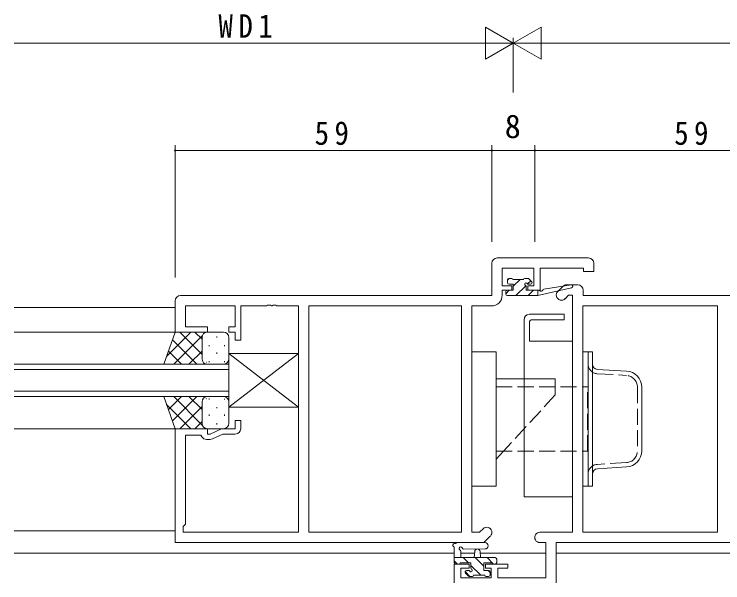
# Model space of a CAD drawing. Units: millimetres on the paper. Extents: x -397 to 397, y -282 to 282.
# Drawn here: x 54.5 to 186.6, y -27.7 to 78.2 of the extents above; entities that cross this region are included whole.
import ezdxf
from ezdxf.enums import TextEntityAlignment as Align

# ---------------------------------------------------------------- set-up
doc = ezdxf.new("R2010")
doc.units = ezdxf.units.MM
doc.linetypes.add('USER4', pattern=[4, 3, -1])
for name, color, linetype, lineweight in [('0-3_YKK_11', 7, 'Continuous', 18), ('0-4_YKK_12', 2, 'Continuous', 18), ('0-5_YKK_13', 4, 'Continuous', 18), ('0-6_YKK_D', 6, 'Continuous', 18)]:
    doc.layers.add(name, color=color, linetype=linetype, lineweight=lineweight)
doc.styles.add('ＭＳ ゴシック', font='')
doc.styles.get('ＭＳ ゴシック').set_extended_font_data('MS Gothic')

msp = doc.modelspace()

# ---------------------------------------------------------------- linework, layer by layer
at = {"layer": '0-3_YKK_11'}
for p, q in [((143.516, 31.779), (143.516, 25.779)), ((161.516, 32.779), (144.516, 32.779)), ((162.516, 30.279), (162.516, 31.779)), ((145.446, 30.849), (151.316, 30.849)), ((145.446, 27.579), (145.446, 30.849)), ((151.316, 30.849), (151.316, 27.579)), ((152.516, 30.849), (160.586, 30.849)), ((152.516, 26.779), (152.516, 30.849)), ((160.586, 30.849), (160.586, 30.279)), ((160.586, 30.279), (162.516, 30.279)), ((159.516, 27.779), (157.43, 27.779)), ((147.216, 27.579), (145.446, 27.579)), ((145.446, 26.779), (147.216, 26.779)), ((145.446, 25.849), (145.446, 26.779)), ((147.216, 26.779), (147.216, 27.579)), ((150.216, 27.579), (150.216, 26.779)), ((151.316, 27.579), (150.216, 27.579)), ((150.216, 26.779), (152.516, 26.779)), ((156.723, 27.487), (155.798, 26.562)), ((160.516, 25.779), (160.516, 26.779)), ((143.516, 25.779), (85.516, 25.779)), ((157.163, 25.197), (157.815, 25.849)), ((157.815, 25.849), (158.516, 25.849)), ((158.516, 25.849), (158.516, -18.291)), ((209.516, 25.779), (160.516, 25.779)), ((84.516, 24.779), (84.516, 18.979)), ((86.446, 23.849), (95.716, 23.849)), ((86.446, 19.979), (86.446, 23.849)), ((95.716, 23.849), (95.716, 19.979)), ((96.716, 23.849), (101.557, 23.849)), ((96.716, 17.479), (96.716, 23.849)), ((101.557, 23.849), (101.741, 23.969)), ((101.741, 23.969), (102.291, 23.969)), ((102.291, 23.969), (102.474, 23.849)), ((102.474, 23.849), (102.557, 23.849)), ((102.557, 23.849), (102.741, 23.969)), ((102.741, 23.969), (103.291, 23.969)), ((103.291, 23.969), (103.474, 23.849)), ((103.474, 23.849), (107.516, 23.849)), ((107.516, 23.849), (107.516, -18.291)), ((109.446, 23.849), (109.446, -18.291)), ((137.886, 23.849), (109.446, 23.849)), ((109.446, 23.849), (109.446, -18.291)), ((137.886, -18.291), (137.886, 23.849)), ((139.816, 23.849), (143.446, 23.849)), ((139.816, -18.291), (139.816, 23.849)), ((160.446, 23.849), (160.446, -18.291)), ((185.586, 23.849), (160.446, 23.849)), ((160.446, 23.849), (160.446, -18.291)), ((185.586, -18.291), (185.586, 23.849)), ((90.516, 19.979), (86.446, 19.979)), ((90.516, 18.979), (90.516, 19.979)), ((94.516, 19.979), (94.516, 18.979)), ((95.716, 19.979), (94.516, 19.979)), ((84.516, 18.979), (90.516, 18.979)), ((94.516, 18.979), (95.716, 18.979)), ((95.716, 18.979), (95.716, 17.479)), ((95.716, 17.479), (96.716, 17.479)), ((95.716, 2.479), (95.716, 0.979)), ((96.716, 2.479), (95.716, 2.479)), ((96.716, 0.979), (96.716, 2.479)), ((84.516, 0.979), (84.516, -20.221)), ((90.516, 0.979), (84.516, 0.979)), ((90.516, -0.021), (90.516, 0.979)), ((93.16, 0.979), (91.016, -0.021)), ((95.716, 0.979), (93.16, 0.979)), ((86.446, -0.221), (89.316, -0.221)), ((86.446, -16.791), (86.446, -0.221)), ((89.316, -0.221), (89.489, -0.521)), ((90.355, -1.021), (91.016, -1.021)), ((91.016, -0.021), (90.516, -0.021)), ((91.438, -0.927), (93.382, -0.021)), ((93.382, -0.021), (95.716, -0.021)), ((86.016, -17.221), (86.446, -16.791)), ((86.016, -18.291), (86.016, -17.221)), ((107.516, -18.291), (86.016, -18.291)), ((109.446, -18.291), (137.886, -18.291)), ((141.216, -18.291), (139.816, -18.291)), ((141.868, -17.638), (141.216, -18.291)), ((158.516, -18.291), (152.481, -18.291)), ((160.446, -18.291), (185.586, -18.291)), ((142.016, -20.221), (143.233, -19.003)), ((84.516, -20.221), (142.016, -20.221)), ((152.481, -20.221), (153.586, -20.221)), ((153.586, -20.221), (153.586, -26.791)), ((155.516, -27.721), (155.516, -20.221)), ((155.516, -20.221), (210.516, -20.221)), ((136.516, -24.221), (136.516, -27.721)), ((139.316, -24.221), (136.516, -24.221)), ((137.716, -25.021), (139.316, -25.021)), ((137.716, -26.791), (137.716, -25.021)), ((139.316, -25.021), (139.316, -24.221)), ((142.316, -24.221), (142.316, -25.021)), ((146.516, -24.221), (142.316, -24.221)), ((142.316, -25.021), (143.416, -25.021)), ((143.416, -25.021), (143.416, -26.791)), ((144.616, -25.021), (146.516, -25.021)), ((144.616, -26.791), (144.616, -25.021)), ((146.516, -25.021), (146.516, -24.221)), ((143.416, -26.791), (137.716, -26.791)), ((153.586, -26.791), (144.616, -26.791))]:
    msp.add_line(p, q, dxfattribs=at)
for centre, radius, start, end in [((144.516, 31.779), 1, 90.00001, 179.99999), ((161.516, 31.779), 1, 0.00001, 89.99999), ((157.43, 26.779), 1, 89.99998, 134.99997), ((159.516, 26.779), 1, 0.00001, 89.99999), ((156.481, 25.88), 0.965, 134.99999, 315.00001), ((85.516, 24.779), 1, 90.00001, 179.99999), ((143.446, 25.849), 2, 270.00001, 359.99999), ((95.716, 0.979), 1, 270.00001, 359.99999), ((90.355, -0.021), 1, 209.99998, 270), ((91.016, -0.021), 1, 269.99999, 294.99997), ((142.551, -18.321), 0.965, 314.99999, 135.00001), ((152.481, -19.256), 0.965, 89.99999, 270.00001)]:
    msp.add_arc(centre, radius, start, end, dxfattribs=at)
at = {"layer": '0-4_YKK_12'}
for p, q in [((84.516, 23.579), (54.516, 23.579)), ((54.516, 18.979), (84.516, 18.979)), ((94.516, 12.979), (54.516, 12.979)), ((54.516, 11.979), (94.516, 11.979)), ((94.516, 6.979), (94.516, 12.979)), ((94.516, 7.979), (54.516, 7.979)), ((54.516, 6.979), (94.516, 6.979)), ((54.516, 0.979), (84.516, 0.979)), ((84.516, -18.021), (54.516, -18.021)), ((136.514, -22.221), (54.516, -22.221)), ((140.285, -22.221), (137.714, -22.221)), ((153.586, -22.221), (141.343, -22.221)), ((240.516, -22.221), (155.516, -22.221))]:
    msp.add_line(p, q, dxfattribs=at)
at = {"layer": '0-5_YKK_13'}
for p, q in [((146.416, 28.671), (146.724, 28.979)), ((146.416, 28.179), (146.416, 28.679)), ((146.716, 28.979), (147.216, 28.979)), ((147.516, 27.879), (146.716, 27.879)), ((147.416, 28.779), (149.416, 28.779)), ((147.516, 27.526), (148.769, 28.779)), ((147.516, 26.779), (147.516, 27.879)), ((149.616, 28.979), (150.216, 28.979)), ((150.184, 27.949), (150.777, 28.542)), ((150.716, 27.879), (150.377, 27.879)), ((150.428, 28.892), (150.928, 28.392)), ((153.226, 26.96), (158.266, 27.776)), ((146.116, 26.126), (146.769, 26.779)), ((146.116, 26.079), (146.116, 26.479)), ((146.416, 26.779), (147.516, 26.779)), ((148.014, 25.779), (149.846, 27.611)), ((149.916, 27.419), (149.916, 26.779)), ((149.916, 26.779), (152.114, 26.779)), ((150.259, 25.779), (151.259, 26.779)), ((152.114, 25.779), (158.379, 27.187)), ((152.114, 26.779), (152.201, 26.794)), ((152.114, 25.779), (152.114, 26.779)), ((146.416, 25.779), (152.114, 25.779)), ((149.516, -11.72), (149.516, 21.28)), ((150.516, 22.28), (157.016, 22.28)), ((157.016, 21.28), (151.016, 21.28)), ((157.016, 22.28), (157.016, 21.28)), ((150.516, 20.78), (150.516, 17.28)), ((82.373, 12.979), (84.516, 18.979)), ((87.424, 18.979), (82.9, 14.455)), ((84.596, 18.979), (84.471, 18.855)), ((84.516, 18.979), (90.516, 18.979)), ((89.516, 14.822), (85.358, 18.979)), ((89.516, 17.651), (88.187, 18.979)), ((90.253, 18.979), (90.202, 18.929)), ((90.516, 18.979), (93.516, 18.979)), ((88.53, 12.979), (83.993, 17.516)), ((89.566, 18.293), (84.253, 12.979)), ((89.516, 13.979), (89.516, 17.979)), ((89.516, 17.979), (89.516, 13.979)), ((92.265, 17.976), (92.265, 18.176)), ((94.516, 13.979), (94.516, 17.979)), ((150.516, 17.28), (158.516, 17.28)), ((90.85, 16.361), (90.85, 16.561)), ((93.68, 16.361), (93.68, 16.561)), ((85.702, 12.979), (83.249, 15.432)), ((89.516, 15.414), (87.081, 12.979)), ((92.265, 14.946), (92.265, 15.146)), ((107.516, 14.979), (94.516, 14.979)), ((94.516, 4.979), (107.516, 14.979)), ((94.516, 14.979), (94.516, 4.979)), ((107.516, 4.979), (94.516, 14.979)), ((107.516, 14.979), (107.516, 4.979)), ((139.816, 15.28), (144.316, 15.28)), ((139.816, 15.28), (139.816, -9.72)), ((144.316, 15.28), (144.316, -9.72)), ((160.446, 15.28), (160.446, -9.72)), ((161.446, 15.28), (162.246, 15.28)), ((161.446, -9.72), (161.446, 15.28)), ((162.246, -9.72), (162.246, 15.28)), ((90.327, 13.397), (90.31, 13.379)), ((90.85, 13.379), (90.85, 13.531)), ((93.68, 13.393), (93.68, 13.531)), ((82.373, 12.979), (90.516, 12.979)), ((90.516, 12.979), (93.516, 12.979)), ((163.186, 12.025), (168.624, 11.702)), ((155.316, 10.28), (144.316, 10.28)), ((155.316, 8.78), (155.316, 10.28)), ((171.446, 8.707), (171.446, -3.147)), ((82.373, 6.979), (90.516, 6.979)), ((82.373, 6.979), (84.516, 0.979)), ((85.702, 6.979), (83.249, 4.527)), ((88.53, 6.979), (83.993, 2.443)), ((89.566, 1.666), (84.253, 6.979)), ((89.516, 4.545), (87.081, 6.979)), ((90.516, 6.979), (93.516, 6.979)), ((87.424, 0.979), (82.9, 5.504)), ((89.516, 5.979), (89.516, 1.979)), ((89.516, 1.979), (89.516, 5.579)), ((90.327, 6.562), (90.31, 6.579)), ((90.85, 6.579), (90.85, 6.428)), ((93.68, 6.566), (93.68, 6.428)), ((94.516, 5.979), (94.516, 1.979)), ((89.516, 5.137), (85.358, 0.979)), ((92.265, 5.013), (92.265, 4.813)), ((107.516, 4.979), (94.516, 4.979)), ((90.85, 3.598), (90.85, 3.398)), ((93.68, 3.598), (93.68, 3.398)), ((89.516, 2.308), (88.187, 0.979)), ((92.265, 1.983), (92.265, 1.783)), ((84.596, 0.979), (84.471, 1.104)), ((84.516, 0.979), (90.516, 0.979)), ((90.253, 0.979), (90.202, 1.03)), ((90.516, 0.979), (93.516, 0.979)), ((145.691, -3.22), (144.316, -4.72)), ((168.624, -6.142), (163.186, -6.466)), ((139.816, -9.72), (144.316, -9.72)), ((160.446, -9.72), (161.446, -9.72)), ((161.446, -9.72), (162.246, -9.72)), ((142.242, -20.221), (137.08, -20.221)), ((136.514, -23.921), (136.514, -21.24)), ((137.714, -21.84), (137.714, -23.021)), ((142.242, -21.421), (138.281, -21.423)), ((140.214, -23.021), (140.316, -21.876)), ((141.414, -23.021), (141.312, -21.876)), ((136.514, -23.021), (144.114, -23.021)), ((136.514, -23.62), (137.114, -24.221)), ((138.159, -23.021), (139.159, -24.021)), ((140.404, -23.021), (142.014, -24.63)), ((142.65, -23.021), (143.85, -24.221)), ((144.414, -23.321), (144.414, -23.921)), ((137.414, -24.221), (136.814, -24.221)), ((139.614, -24.021), (137.614, -24.021)), ((139.614, -24.96), (139.614, -24.021)), ((139.614, -24.475), (141.459, -26.321)), ((142.014, -24.021), (142.014, -25.421)), ((143.314, -24.021), (142.014, -24.021)), ((144.114, -24.221), (143.514, -24.221)), ((138.527, -25.633), (139.414, -26.521)), ((139.102, -26.433), (138.602, -25.933)), ((138.814, -25.421), (139.153, -25.421)), ((142.214, -26.321), (140.114, -26.321)), ((142.014, -25.421), (142.914, -25.421)), ((142.804, -25.421), (143.214, -25.83)), ((143.214, -25.721), (143.214, -26.221)), ((139.914, -26.521), (139.314, -26.521)), ((142.914, -26.521), (142.414, -26.521))]:
    msp.add_line(p, q, dxfattribs=at)
at = {"layer": '0-5_YKK_13', "linetype": 'USER4'}
for p, q in [((163.139, 11.227), (168.576, 10.903)), ((144.316, 8.78), (161.316, 8.78)), ((155.316, 7.28), (155.316, 8.78)), ((161.316, -3.22), (161.316, 8.78)), ((170.646, 8.707), (170.646, -3.147)), ((155.316, 7.28), (145.691, -3.22)), ((144.316, -3.22), (161.316, -3.22)), ((168.576, -5.343), (163.139, -5.667))]:
    msp.add_line(p, q, dxfattribs=at)
at = {"layer": '0-5_YKK_13'}
for points in [[(158.516, 17.28), (158.516, -11.72), (149.516, -11.72)], [(160.446, 15.28), (161.446, 15.28), (161.446, -9.72)]]:
    msp.add_lwpolyline(points, dxfattribs=at)
for centre, radius, start, end in [((146.716, 28.679), 0.3, 90, 180), ((146.716, 28.179), 0.3, 180, 270), ((147.216, 28.779), 0.2, 0, 90), ((149.616, 28.779), 0.2, 90, 180), ((149.916, 27.879), 0.25, 33.05573, 236.94427), ((150.377, 28.179), 0.3, 213.05573, 270), ((150.216, 28.679), 0.3, 45, 90), ((150.716, 28.179), 0.3, 270, 45), ((158.314, 27.479), 0.3, 282.65862, 99.19754), ((146.416, 26.479), 0.3, 90, 180), ((149.616, 27.419), 0.3, 0, 56.94427), ((152.249, 26.497), 0.3, 39.19754, 99.19754), ((152.714, 26.877), 0.3, 219.19754, 339.19754), ((153.274, 26.664), 0.3, 99.19754, 159.19754), ((146.416, 26.079), 0.3, 180, 270), ((150.516, 21.28), 1, 90, 180), ((151.016, 20.78), 0.5, 90, 180), ((90.516, 17.979), 1, 90, 180), ((90.516, 17.979), 1, 90.0001, 180), ((93.516, 17.979), 1, 0, 90), ((90.516, 13.979), 1, 180, 270), ((93.516, 13.979), 1, 270, 0), ((163.246, 13.023), 1, 180, 266.59356), ((168.446, 8.707), 3, 0, 86.59356), ((90.516, 5.979), 1, 90, 180), ((93.516, 5.979), 1, 0, 90), ((90.516, 1.979), 1, 180, 270), ((90.516, 1.979), 1, 180, 269.9999), ((93.516, 1.979), 1, 270, 0), ((168.446, -3.147), 3, 273.40644, 0), ((163.246, -7.464), 1, 93.40644, 180), ((136.514, -20.721), 0.3, 79.47122, 240), ((136.214, -21.24), 0.3, 0, 60), ((136.624, -20.131), 0.3, 259.47122, 319.47122), ((137.08, -20.521), 0.3, 90, 139.47122), ((137.714, -21.321), 0.3, 19.18976, 240), ((142.242, -20.821), 0.6, 270.04023, 90.04023), ((137.414, -21.84), 0.3, 0, 60), ((138.281, -21.123), 0.3, 199.18976, 270.04023), ((140.814, -21.921), 0.5, 5.09207, 174.90793), ((144.114, -23.321), 0.3, 0, 90), ((136.814, -23.921), 0.3, 180, 270), ((137.414, -24.021), 0.2, 270, 0), ((139.914, -24.96), 0.3, 180, 236.94427), ((143.514, -24.021), 0.2, 180, 270), ((144.114, -23.921), 0.3, 270, 0), ((138.814, -25.721), 0.3, 90, 225), ((139.153, -25.721), 0.3, 33.05573, 90), ((139.614, -25.421), 0.25, 213.05573, 56.94427), ((139.914, -26.321), 0.2, 270, 0), ((142.414, -26.321), 0.2, 180, 270), ((142.914, -25.721), 0.3, 0, 90), ((142.914, -26.221), 0.3, 270, 0), ((139.314, -26.221), 0.3, 225, 270)]:
    msp.add_arc(centre, radius, start, end, dxfattribs=at)
at = {"layer": '0-5_YKK_13', "linetype": 'USER4'}
for centre, radius, start, end in [((163.246, 13.023), 1.8, 180, 266.59356), ((168.446, 8.707), 2.2, 0, 86.59356), ((168.446, -3.147), 2.2, 273.40644, 0), ((163.246, -7.464), 1.8, 93.40644, 180)]:
    msp.add_arc(centre, radius, start, end, dxfattribs=at)
at = {"layer": '0-6_YKK_D'}
for p, q in [((142.319, 75.779), (142.319, 69.779)), ((147.516, 72.779), (142.319, 75.779)), ((147.516, 72.779), (152.712, 75.779)), ((152.712, 69.779), (152.712, 75.779)), ((141.516, 72.779), (54.516, 72.779)), ((147.516, 72.779), (137.123, 72.779)), ((147.516, 72.779), (142.319, 69.779)), ((147.516, 63.582), (147.516, 73.779)), ((147.516, 63.582), (147.516, 73.779)), ((147.516, 72.779), (157.908, 72.779)), ((147.516, 72.779), (152.712, 69.779)), ((153.516, 72.779), (240.516, 72.779)), ((84.516, 29.132), (84.516, 53.779)), ((143.516, 35.779), (143.516, 53.779)), ((143.516, 35.779), (143.516, 53.779)), ((151.516, 35.779), (151.516, 53.779)), ((151.516, 35.779), (151.516, 53.779)), ((143.516, 52.779), (84.516, 52.779)), ((143.516, 52.779), (151.516, 52.779)), ((151.516, 52.779), (210.516, 52.779))]:
    msp.add_line(p, q, dxfattribs=at)
for centre, start, end in [((84.516, 52.779), 0, 180), ((143.516, 52.779), 0, 180), ((143.516, 52.779), 0, 180), ((151.516, 52.779), 0, 180), ((151.516, 52.779), 0, 180), ((84.516, 52.779), 180, 0), ((143.516, 52.779), 180, 0), ((143.516, 52.779), 180, 0), ((151.516, 52.779), 180, 0), ((151.516, 52.779), 180, 0)]:
    msp.add_arc(centre, 0.106, start, end, dxfattribs=at)

# ---------------------------------------------------------------- texts
at = {"layer": '0-6_YKK_D', "color": 7, "style": 'ＭＳ ゴシック'}
msp.add_text('8', height=4.399, dxfattribs=at).set_placement((145.916, 53.779), align=Align.BOTTOM_LEFT)
at = {"layer": '0-6_YKK_D', "color": 7, "char_height": 4.399, "attachment_point": 7, "style": 'ＭＳ ゴシック'}
for s, insert in [('\\T1.38;\\W0.9;WD1', (92.576, 73.779)), ('\\T1.37;\\W0.9;59', (110.496, 53.779)), ('\\T1.37;\\W0.9;59', (177.496, 53.779))]:
    msp.add_mtext(s, dxfattribs=dict(at, insert=insert))

doc.saveas('drawing.dxf')
